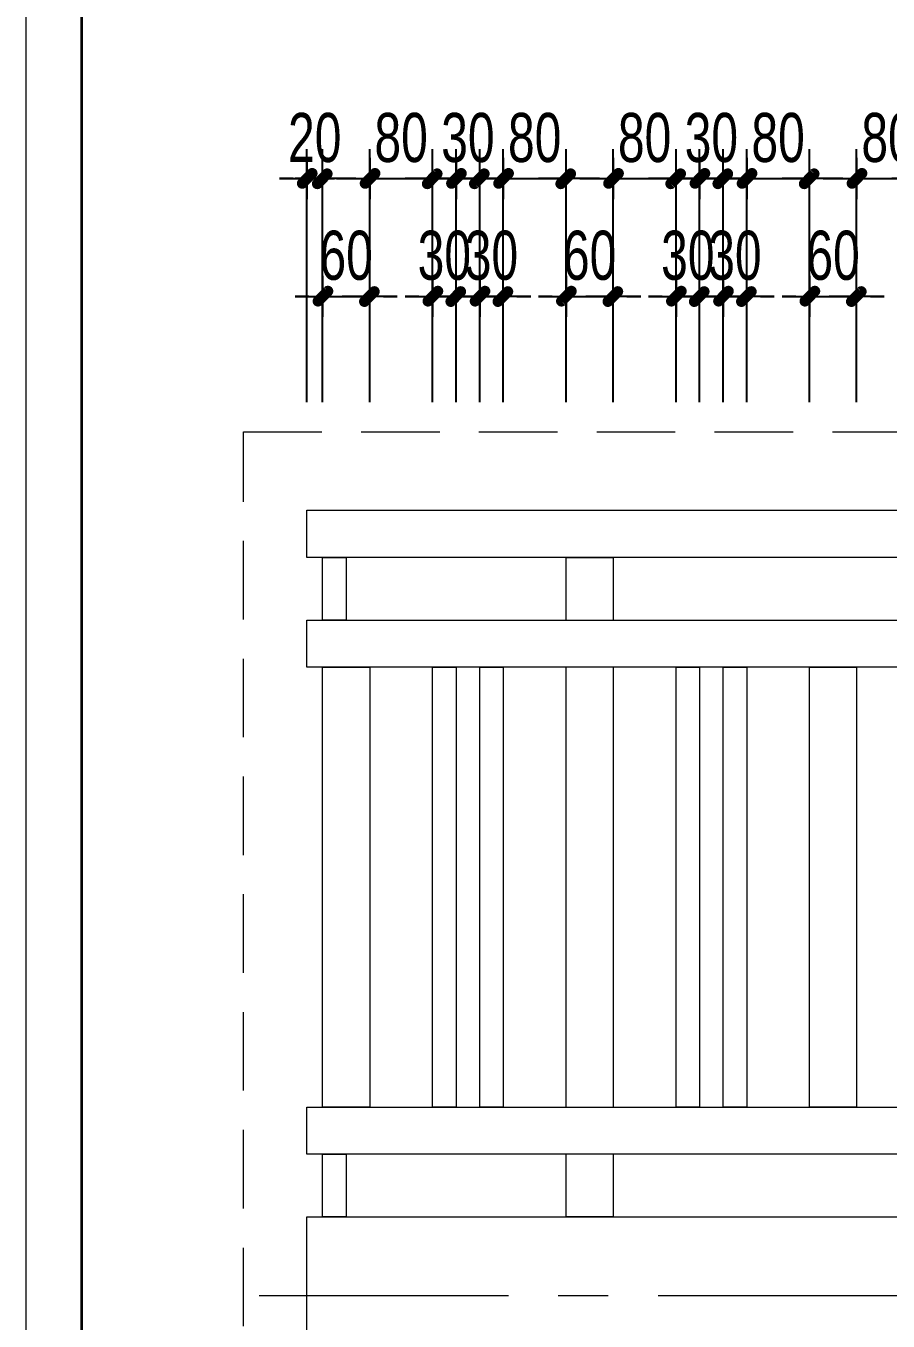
# Model space of a CAD drawing. Header units: inches. Extents: x 88947 to 296847, y 35049 to 161062.
# Drawn here: x 208454 to 209552, y 71516 to 73165 of the extents above; entities that cross this region are included whole.
import ezdxf
from ezdxf.xclip import XClip

# ---------------------------------------------------------------- set-up
doc = ezdxf.new("R2010")
doc.units = ezdxf.units.IN
doc.header["$MEASUREMENT"] = 0
doc.header["$XCLIPFRAME"] = 0
doc.header["$PDMODE"] = 1
for name, pattern in [('ACAD_ISO03W100', [30, 12, -18]), ('CENTER', [50.8, 31.75, -6.35, 6.35, -6.35]), ('DASHED', [0.75, 0.5, -0.25])]:
    doc.linetypes.add(name, pattern=pattern)
for name, color, linetype, lineweight in [('A-Dims', 145, 'Continuous', 25), ('A-Text', 30, 'Continuous', 9), ('A-Wall', 2, 'Continuous', 35), ('DIM', 7, 'Continuous', 25), ('HACTH', 8, 'Continuous', 5), ('KHUNG 2', 144, 'Continuous', 18), ('THAY', 3, 'Continuous', 18), ('TRUC', 252, 'ACAD_ISO03W100', 13)]:
    doc.layers.add(name, color=color, linetype=linetype, lineweight=lineweight)
doc.styles.add('VNI-HELVE-CONDENSE', font='VNARIAL.TTF', dxfattribs={"width": 0.7})
doc.dimstyles.new('TAS-50', dxfattribs={"dimscale": 25, "dimtxt": 2.5, "dimasz": 0.7, "dimexe": 1.5, "dimexo": 1.5, "dimgap": 0.8, "dimtad": 1, "dimdec": 0, "dimzin": 3, "dimdsep": 46, "dimtxsty": 'VNI-HELVE-CONDENSE', "dimblk": 'TICK', "dimcen": 2.5, "dimclrt": 71, "dimazin": 2, "dimtfac": 0.75, "dimtdec": 0, "dimtix": 1, "dimtmove": 2, "dimatfit": 2, "dimldrblk": 'TICK123', "dimfxl": 1.5, "dimtolj": 1, "dimtzin": 0, "dimarcsym": 0})

# ---------------------------------------------------------------- blocks, each defined once
blk = doc.blocks.new('khung ten')
at = {"layer": 'A-Wall', "ltscale": 0.7}
blk.add_lwpolyline([(267204.1, -219099.4), (305804.1, -219099.4), (305804.1, -190799.4), (267204.1, -190799.4)], close=True, dxfattribs=at)
at = {"layer": 'KHUNG 2', "ltscale": 0.7}
blk.add_lwpolyline([(267004.1, -219299.4), (306004.1, -219299.4), (306004.1, -190599.4), (267004.1, -190599.4)], close=True, dxfattribs=at)
blk = doc.blocks.new('TICK')
at = {"layer": 'A-Dims', "color": 1}
for p, q in [((0, 1.5), (0, -1.5)), ((-2, 0), (2, 0))]:
    blk.add_line(p, q, dxfattribs=at)
at = {"layer": 'A-Dims', "color": 1, "const_width": 0.788}
blk.add_lwpolyline([(-0.334, -0.349), (0.383, 0.378)], dxfattribs=at)
at = {"layer": 'A-Dims', "color": 1, "const_width": 0.394}
for points in [[(0.244, 0.517, -0.414214), (0.523, 0.517, -1)], [(0.523, 0.517, -0.414214), (0.523, 0.238, -1)], [(-0.473, -0.21, 0.414214), (-0.473, -0.488, 1)], [(-0.473, -0.488, 0.414214), (-0.195, -0.488, 1)]]:
    blk.add_lwpolyline(points, format="xyb", dxfattribs=at)
blk = doc.blocks.new('*D1368')
at = {"layer": 'Defpoints', "color": 0}
for p in [(208832.2, 72970.8), (208812.2, 72648.4), (208832.2, 72648.4)]:
    blk.add_point(p, dxfattribs=at)
at = {"layer": 'DIM', "color": 0, "lineweight": -2}
for p, q in [((208812.2, 72685.9), (208812.2, 73008.3)), ((208832.2, 72685.9), (208832.2, 73008.3)), ((208794.7, 72970.8), (208777.2, 72970.8)), ((208812.2, 72970.8), (208832.2, 72970.8)), ((208849.7, 72970.8), (208867.2, 72970.8))]:
    blk.add_line(p, q, dxfattribs=at)
at = {"layer": 'DIM', "color": 0, "lineweight": -2, "xscale": 17.5, "yscale": 17.5, "zscale": 17.5}
blk.add_blockref('TICK', (208812.2, 72970.8), dxfattribs=at)
at = {"layer": 'DIM', "color": 0, "lineweight": -2, "xscale": 17.5, "yscale": 17.5, "zscale": 17.5, "rotation": 180}
blk.add_blockref('TICK', (208832.2, 72970.8), dxfattribs=at)
at = {"layer": 'DIM', "color": 71, "insert": (208822.2, 73022.7), "char_height": 62.5, "attachment_point": 5, "style": 'VNI-HELVE-CONDENSE'}
blk.add_mtext('\\A1;20', dxfattribs=at)
blk = doc.blocks.new('TICK123')
at = {"layer": 'A-Dims', "color": 1}
blk.add_lwpolyline([(0.046, 0, 0, 0.84, 0), (-2.111, 0, 8.4, 8.4, 0)], format="xyseb", dxfattribs=at)
blk = doc.blocks.new('*D1369')
at = {"layer": 'Defpoints', "color": 0}
for p in [(208892.2, 72820.8), (208832.2, 72648.4), (208892.2, 72648.4)]:
    blk.add_point(p, dxfattribs=at)
at = {"layer": 'DIM', "color": 0, "lineweight": -2}
for p, q in [((208832.2, 72685.9), (208832.2, 72858.3)), ((208892.2, 72685.9), (208892.2, 72858.3)), ((208814.7, 72820.8), (208797.2, 72820.8)), ((208832.2, 72820.8), (208892.2, 72820.8)), ((208909.7, 72820.8), (208927.2, 72820.8))]:
    blk.add_line(p, q, dxfattribs=at)
at = {"layer": 'DIM', "color": 0, "lineweight": -2, "xscale": 17.5, "yscale": 17.5, "zscale": 17.5}
blk.add_blockref('TICK', (208832.2, 72820.8), dxfattribs=at)
at = {"layer": 'DIM', "color": 0, "lineweight": -2, "xscale": 17.5, "yscale": 17.5, "zscale": 17.5, "rotation": 180}
blk.add_blockref('TICK', (208892.2, 72820.8), dxfattribs=at)
at = {"layer": 'DIM', "color": 71, "insert": (208862.2, 72872.7), "char_height": 62.5, "attachment_point": 5, "style": 'VNI-HELVE-CONDENSE'}
blk.add_mtext('\\A1;60', dxfattribs=at)
blk = doc.blocks.new('*D1370')
at = {"layer": 'Defpoints', "color": 0}
for p in [(208972.2, 72970.8), (208892.2, 72648.4), (208972.2, 72648.4)]:
    blk.add_point(p, dxfattribs=at)
at = {"layer": 'DIM', "color": 0, "lineweight": -2}
for p, q in [((208892.2, 72685.9), (208892.2, 73008.3)), ((208972.2, 72685.9), (208972.2, 73008.3)), ((208874.7, 72970.8), (208857.2, 72970.8)), ((208892.2, 72970.8), (208972.2, 72970.8)), ((208989.7, 72970.8), (209007.2, 72970.8))]:
    blk.add_line(p, q, dxfattribs=at)
at = {"layer": 'DIM', "color": 0, "lineweight": -2, "xscale": 17.5, "yscale": 17.5, "zscale": 17.5}
blk.add_blockref('TICK', (208892.2, 72970.8), dxfattribs=at)
at = {"layer": 'DIM', "color": 0, "lineweight": -2, "xscale": 17.5, "yscale": 17.5, "zscale": 17.5, "rotation": 180}
blk.add_blockref('TICK', (208972.2, 72970.8), dxfattribs=at)
at = {"layer": 'DIM', "color": 71, "insert": (208932.2, 73022.7), "char_height": 62.5, "attachment_point": 5, "style": 'VNI-HELVE-CONDENSE'}
blk.add_mtext('\\A1;80', dxfattribs=at)
blk = doc.blocks.new('*D1371')
at = {"layer": 'Defpoints', "color": 0}
for p in [(209002.2, 72820.8), (208972.2, 72648.4), (209002.2, 72648.4)]:
    blk.add_point(p, dxfattribs=at)
at = {"layer": 'DIM', "color": 0, "lineweight": -2}
for p, q in [((208972.2, 72685.9), (208972.2, 72858.3)), ((209002.2, 72685.9), (209002.2, 72858.3)), ((208954.7, 72820.8), (208937.2, 72820.8)), ((208972.2, 72820.8), (209002.2, 72820.8)), ((209019.7, 72820.8), (209037.2, 72820.8))]:
    blk.add_line(p, q, dxfattribs=at)
at = {"layer": 'DIM', "color": 0, "lineweight": -2, "xscale": 17.5, "yscale": 17.5, "zscale": 17.5}
blk.add_blockref('TICK', (208972.2, 72820.8), dxfattribs=at)
at = {"layer": 'DIM', "color": 0, "lineweight": -2, "xscale": 17.5, "yscale": 17.5, "zscale": 17.5, "rotation": 180}
blk.add_blockref('TICK', (209002.2, 72820.8), dxfattribs=at)
at = {"layer": 'DIM', "color": 71, "insert": (208987.2, 72872.7), "char_height": 62.5, "attachment_point": 5, "style": 'VNI-HELVE-CONDENSE'}
blk.add_mtext('\\A1;30', dxfattribs=at)
blk = doc.blocks.new('*D1372')
at = {"layer": 'Defpoints', "color": 0}
for p in [(209032.2, 72970.8), (209002.2, 72648.4), (209032.2, 72648.4)]:
    blk.add_point(p, dxfattribs=at)
at = {"layer": 'DIM', "color": 0, "lineweight": -2}
for p, q in [((209002.2, 72685.9), (209002.2, 73008.3)), ((209032.2, 72685.9), (209032.2, 73008.3)), ((208984.7, 72970.8), (208967.2, 72970.8)), ((209002.2, 72970.8), (209032.2, 72970.8)), ((209049.7, 72970.8), (209067.2, 72970.8))]:
    blk.add_line(p, q, dxfattribs=at)
at = {"layer": 'DIM', "color": 0, "lineweight": -2, "xscale": 17.5, "yscale": 17.5, "zscale": 17.5}
blk.add_blockref('TICK', (209002.2, 72970.8), dxfattribs=at)
at = {"layer": 'DIM', "color": 0, "lineweight": -2, "xscale": 17.5, "yscale": 17.5, "zscale": 17.5, "rotation": 180}
blk.add_blockref('TICK', (209032.2, 72970.8), dxfattribs=at)
at = {"layer": 'DIM', "color": 71, "insert": (209017.2, 73022.7), "char_height": 62.5, "attachment_point": 5, "style": 'VNI-HELVE-CONDENSE'}
blk.add_mtext('\\A1;30', dxfattribs=at)
blk = doc.blocks.new('*D1373')
at = {"layer": 'Defpoints', "color": 0}
for p in [(209062.2, 72820.8), (209032.2, 72648.4), (209062.2, 72648.4)]:
    blk.add_point(p, dxfattribs=at)
at = {"layer": 'DIM', "color": 0, "lineweight": -2}
for p, q in [((209032.2, 72685.9), (209032.2, 72858.3)), ((209062.2, 72685.9), (209062.2, 72858.3)), ((209014.7, 72820.8), (208997.2, 72820.8)), ((209032.2, 72820.8), (209062.2, 72820.8)), ((209079.7, 72820.8), (209097.2, 72820.8))]:
    blk.add_line(p, q, dxfattribs=at)
at = {"layer": 'DIM', "color": 0, "lineweight": -2, "xscale": 17.5, "yscale": 17.5, "zscale": 17.5}
blk.add_blockref('TICK', (209032.2, 72820.8), dxfattribs=at)
at = {"layer": 'DIM', "color": 0, "lineweight": -2, "xscale": 17.5, "yscale": 17.5, "zscale": 17.5, "rotation": 180}
blk.add_blockref('TICK', (209062.2, 72820.8), dxfattribs=at)
at = {"layer": 'DIM', "color": 71, "insert": (209047.2, 72872.7), "char_height": 62.5, "attachment_point": 5, "style": 'VNI-HELVE-CONDENSE'}
blk.add_mtext('\\A1;30', dxfattribs=at)
blk = doc.blocks.new('*D1374')
at = {"layer": 'Defpoints', "color": 0}
for p in [(209142.2, 72970.8), (209062.2, 72648.4), (209142.2, 72648.4)]:
    blk.add_point(p, dxfattribs=at)
at = {"layer": 'DIM', "color": 0, "lineweight": -2}
for p, q in [((209062.2, 72685.9), (209062.2, 73008.3)), ((209142.2, 72685.9), (209142.2, 73008.3)), ((209044.7, 72970.8), (209027.2, 72970.8)), ((209062.2, 72970.8), (209142.2, 72970.8)), ((209159.7, 72970.8), (209177.2, 72970.8))]:
    blk.add_line(p, q, dxfattribs=at)
at = {"layer": 'DIM', "color": 0, "lineweight": -2, "xscale": 17.5, "yscale": 17.5, "zscale": 17.5}
blk.add_blockref('TICK', (209062.2, 72970.8), dxfattribs=at)
at = {"layer": 'DIM', "color": 0, "lineweight": -2, "xscale": 17.5, "yscale": 17.5, "zscale": 17.5, "rotation": 180}
blk.add_blockref('TICK', (209142.2, 72970.8), dxfattribs=at)
at = {"layer": 'DIM', "color": 71, "insert": (209102.2, 73022.7), "char_height": 62.5, "attachment_point": 5, "style": 'VNI-HELVE-CONDENSE'}
blk.add_mtext('\\A1;80', dxfattribs=at)
blk = doc.blocks.new('*D1375')
at = {"layer": 'Defpoints', "color": 0}
for p in [(209312.2, 72820.8), (209282.2, 72648.4), (209312.2, 72648.4)]:
    blk.add_point(p, dxfattribs=at)
at = {"layer": 'DIM', "color": 0, "lineweight": -2}
for p, q in [((209282.2, 72685.9), (209282.2, 72858.3)), ((209312.2, 72685.9), (209312.2, 72858.3)), ((209264.7, 72820.8), (209247.2, 72820.8)), ((209282.2, 72820.8), (209312.2, 72820.8)), ((209329.7, 72820.8), (209347.2, 72820.8))]:
    blk.add_line(p, q, dxfattribs=at)
at = {"layer": 'DIM', "color": 0, "lineweight": -2, "xscale": 17.5, "yscale": 17.5, "zscale": 17.5}
blk.add_blockref('TICK', (209282.2, 72820.8), dxfattribs=at)
at = {"layer": 'DIM', "color": 0, "lineweight": -2, "xscale": 17.5, "yscale": 17.5, "zscale": 17.5, "rotation": 180}
blk.add_blockref('TICK', (209312.2, 72820.8), dxfattribs=at)
at = {"layer": 'DIM', "color": 71, "insert": (209297.2, 72872.7), "char_height": 62.5, "attachment_point": 5, "style": 'VNI-HELVE-CONDENSE'}
blk.add_mtext('\\A1;30', dxfattribs=at)
blk = doc.blocks.new('*D1376')
at = {"layer": 'Defpoints', "color": 0}
for p in [(209372.2, 72820.8), (209342.2, 72648.4), (209372.2, 72648.4)]:
    blk.add_point(p, dxfattribs=at)
at = {"layer": 'DIM', "color": 0, "lineweight": -2}
for p, q in [((209342.2, 72685.9), (209342.2, 72858.3)), ((209372.2, 72685.9), (209372.2, 72858.3)), ((209324.7, 72820.8), (209307.2, 72820.8)), ((209342.2, 72820.8), (209372.2, 72820.8)), ((209389.7, 72820.8), (209407.2, 72820.8))]:
    blk.add_line(p, q, dxfattribs=at)
at = {"layer": 'DIM', "color": 0, "lineweight": -2, "xscale": 17.5, "yscale": 17.5, "zscale": 17.5}
blk.add_blockref('TICK', (209342.2, 72820.8), dxfattribs=at)
at = {"layer": 'DIM', "color": 0, "lineweight": -2, "xscale": 17.5, "yscale": 17.5, "zscale": 17.5, "rotation": 180}
blk.add_blockref('TICK', (209372.2, 72820.8), dxfattribs=at)
at = {"layer": 'DIM', "color": 71, "insert": (209357.2, 72872.7), "char_height": 62.5, "attachment_point": 5, "style": 'VNI-HELVE-CONDENSE'}
blk.add_mtext('\\A1;30', dxfattribs=at)
blk = doc.blocks.new('*D1377')
at = {"layer": 'Defpoints', "color": 0}
for p in [(209452.2, 72970.8), (209372.2, 72648.4), (209452.2, 72648.4)]:
    blk.add_point(p, dxfattribs=at)
at = {"layer": 'DIM', "color": 0, "lineweight": -2}
for p, q in [((209372.2, 72685.9), (209372.2, 73008.3)), ((209452.2, 72685.9), (209452.2, 73008.3)), ((209354.7, 72970.8), (209337.2, 72970.8)), ((209372.2, 72970.8), (209452.2, 72970.8)), ((209469.7, 72970.8), (209487.2, 72970.8))]:
    blk.add_line(p, q, dxfattribs=at)
at = {"layer": 'DIM', "color": 0, "lineweight": -2, "xscale": 17.5, "yscale": 17.5, "zscale": 17.5}
blk.add_blockref('TICK', (209372.2, 72970.8), dxfattribs=at)
at = {"layer": 'DIM', "color": 0, "lineweight": -2, "xscale": 17.5, "yscale": 17.5, "zscale": 17.5, "rotation": 180}
blk.add_blockref('TICK', (209452.2, 72970.8), dxfattribs=at)
at = {"layer": 'DIM', "color": 71, "insert": (209412.2, 73022.7), "char_height": 62.5, "attachment_point": 5, "style": 'VNI-HELVE-CONDENSE'}
blk.add_mtext('\\A1;80', dxfattribs=at)
blk = doc.blocks.new('*D1402')
at = {"layer": 'Defpoints', "color": 0}
for p in [(209202.2, 72820.8), (209142.2, 72648.4), (209202.2, 72648.4)]:
    blk.add_point(p, dxfattribs=at)
at = {"layer": 'DIM', "color": 0, "lineweight": -2}
for p, q in [((209142.2, 72685.9), (209142.2, 72858.3)), ((209202.2, 72685.9), (209202.2, 72858.3)), ((209124.7, 72820.8), (209107.2, 72820.8)), ((209142.2, 72820.8), (209202.2, 72820.8)), ((209219.7, 72820.8), (209237.2, 72820.8))]:
    blk.add_line(p, q, dxfattribs=at)
at = {"layer": 'DIM', "color": 0, "lineweight": -2, "xscale": 17.5, "yscale": 17.5, "zscale": 17.5}
blk.add_blockref('TICK', (209142.2, 72820.8), dxfattribs=at)
at = {"layer": 'DIM', "color": 0, "lineweight": -2, "xscale": 17.5, "yscale": 17.5, "zscale": 17.5, "rotation": 180}
blk.add_blockref('TICK', (209202.2, 72820.8), dxfattribs=at)
at = {"layer": 'DIM', "color": 71, "insert": (209172.2, 72872.7), "char_height": 62.5, "attachment_point": 5, "style": 'VNI-HELVE-CONDENSE'}
blk.add_mtext('\\A1;60', dxfattribs=at)
blk = doc.blocks.new('*D1403')
at = {"layer": 'Defpoints', "color": 0}
for p in [(209342.2, 72970.8), (209312.2, 72648.4), (209342.2, 72648.4)]:
    blk.add_point(p, dxfattribs=at)
at = {"layer": 'DIM', "color": 0, "lineweight": -2}
for p, q in [((209312.2, 72685.9), (209312.2, 73008.3)), ((209342.2, 72685.9), (209342.2, 73008.3)), ((209294.7, 72970.8), (209277.2, 72970.8)), ((209312.2, 72970.8), (209342.2, 72970.8)), ((209359.7, 72970.8), (209377.2, 72970.8))]:
    blk.add_line(p, q, dxfattribs=at)
at = {"layer": 'DIM', "color": 0, "lineweight": -2, "xscale": 17.5, "yscale": 17.5, "zscale": 17.5}
blk.add_blockref('TICK', (209312.2, 72970.8), dxfattribs=at)
at = {"layer": 'DIM', "color": 0, "lineweight": -2, "xscale": 17.5, "yscale": 17.5, "zscale": 17.5, "rotation": 180}
blk.add_blockref('TICK', (209342.2, 72970.8), dxfattribs=at)
at = {"layer": 'DIM', "color": 71, "insert": (209327.2, 73022.7), "char_height": 62.5, "attachment_point": 5, "style": 'VNI-HELVE-CONDENSE'}
blk.add_mtext('\\A1;30', dxfattribs=at)
blk = doc.blocks.new('*D1404')
at = {"layer": 'Defpoints', "color": 0}
for p in [(209282.2, 72970.8), (209202.2, 72648.4), (209282.2, 72648.4)]:
    blk.add_point(p, dxfattribs=at)
at = {"layer": 'DIM', "color": 0, "lineweight": -2}
for p, q in [((209202.2, 72685.9), (209202.2, 73008.3)), ((209282.2, 72685.9), (209282.2, 73008.3)), ((209184.7, 72970.8), (209167.2, 72970.8)), ((209202.2, 72970.8), (209282.2, 72970.8)), ((209299.7, 72970.8), (209317.2, 72970.8))]:
    blk.add_line(p, q, dxfattribs=at)
at = {"layer": 'DIM', "color": 0, "lineweight": -2, "xscale": 17.5, "yscale": 17.5, "zscale": 17.5}
blk.add_blockref('TICK', (209202.2, 72970.8), dxfattribs=at)
at = {"layer": 'DIM', "color": 0, "lineweight": -2, "xscale": 17.5, "yscale": 17.5, "zscale": 17.5, "rotation": 180}
blk.add_blockref('TICK', (209282.2, 72970.8), dxfattribs=at)
at = {"layer": 'DIM', "color": 71, "insert": (209242.2, 73022.7), "char_height": 62.5, "attachment_point": 5, "style": 'VNI-HELVE-CONDENSE'}
blk.add_mtext('\\A1;80', dxfattribs=at)
blk = doc.blocks.new('*D1405')
at = {"layer": 'Defpoints', "color": 0}
for p in [(209512.2, 72820.8), (209452.2, 72648.4), (209512.2, 72648.4)]:
    blk.add_point(p, dxfattribs=at)
at = {"layer": 'DIM', "color": 0, "lineweight": -2}
for p, q in [((209452.2, 72685.9), (209452.2, 72858.3)), ((209512.2, 72685.9), (209512.2, 72858.3)), ((209434.7, 72820.8), (209417.2, 72820.8)), ((209452.2, 72820.8), (209512.2, 72820.8)), ((209529.7, 72820.8), (209547.2, 72820.8))]:
    blk.add_line(p, q, dxfattribs=at)
at = {"layer": 'DIM', "color": 0, "lineweight": -2, "xscale": 17.5, "yscale": 17.5, "zscale": 17.5}
blk.add_blockref('TICK', (209452.2, 72820.8), dxfattribs=at)
at = {"layer": 'DIM', "color": 0, "lineweight": -2, "xscale": 17.5, "yscale": 17.5, "zscale": 17.5, "rotation": 180}
blk.add_blockref('TICK', (209512.2, 72820.8), dxfattribs=at)
at = {"layer": 'DIM', "color": 71, "insert": (209482.2, 72872.7), "char_height": 62.5, "attachment_point": 5, "style": 'VNI-HELVE-CONDENSE'}
blk.add_mtext('\\A1;60', dxfattribs=at)
blk = doc.blocks.new('*D1407')
at = {"layer": 'Defpoints', "color": 0}
for p in [(209592.2, 72970.8), (209512.2, 72648.4), (209592.2, 72648.4)]:
    blk.add_point(p, dxfattribs=at)
at = {"layer": 'DIM', "color": 0, "lineweight": -2}
for p, q in [((209512.2, 72685.9), (209512.2, 73008.3)), ((209592.2, 72685.9), (209592.2, 73008.3)), ((209494.7, 72970.8), (209477.2, 72970.8)), ((209512.2, 72970.8), (209592.2, 72970.8)), ((209609.7, 72970.8), (209627.2, 72970.8))]:
    blk.add_line(p, q, dxfattribs=at)
at = {"layer": 'DIM', "color": 0, "lineweight": -2, "xscale": 17.5, "yscale": 17.5, "zscale": 17.5}
blk.add_blockref('TICK', (209512.2, 72970.8), dxfattribs=at)
at = {"layer": 'DIM', "color": 0, "lineweight": -2, "xscale": 17.5, "yscale": 17.5, "zscale": 17.5, "rotation": 180}
blk.add_blockref('TICK', (209592.2, 72970.8), dxfattribs=at)
at = {"layer": 'DIM', "color": 71, "insert": (209552.2, 73022.7), "char_height": 62.5, "attachment_point": 5, "style": 'VNI-HELVE-CONDENSE'}
blk.add_mtext('\\A1;80', dxfattribs=at)
blk = doc.blocks.new('A$C57A01009')
for points in [[(1600, 840), (-1600, 840), (-1600, 900), (1600, 900), (1600, 840), (1600, 840)], [(-1270, 760), (-1270, 840), (-1210, 840), (-1210, 760)], [(1600, 700), (-1600, 700), (-1600, 760), (1600, 760), (1600, 700), (1600, 700)], [(-1270, 140), (-1270, 700)], [(-1210, 700), (-1210, 140)], [(1600, 80), (-1600, 80), (-1600, 140), (1600, 140), (1600, 80), (1600, 80)], [(-1210, 80), (-1210, 0), (-1270, 0), (-1270, 80)]]:
    blk.add_lwpolyline(points)
for points in [[(-1580, 840), (-1550, 840), (-1550, 760), (-1580, 760)], [(-1580, 700), (-1520, 700), (-1520, 140), (-1580, 140)], [(-1440, 700), (-1410, 700), (-1410, 140), (-1440, 140)], [(-1380, 700), (-1350, 700), (-1350, 140), (-1380, 140)], [(-1130, 700), (-1100, 700), (-1100, 140), (-1130, 140)], [(-1070, 700), (-1040, 700), (-1040, 140), (-1070, 140)], [(-960, 700), (-900, 700), (-900, 140), (-960, 140)], [(-1580, 80), (-1550, 80), (-1550, 0), (-1580, 0)]]:
    blk.add_lwpolyline(points, close=True)
blk = doc.blocks.new('A$C0A225BE5')
at = {"layer": 'THAY'}
blk.add_lwpolyline([(0, -3400), (0, 0), (3200, 0)], dxfattribs=at)
blk.add_blockref('A$C57A01009', (1600, 0), dxfattribs=at)

msp = doc.modelspace()

# ---------------------------------------------------------------- linework, layer by layer
at = {"layer": 'KHUNG 2', "linetype": 'DASHED', "ltscale": 200}
msp.add_lwpolyline([(208731.3, 72648.4), (212072.7, 72648.4), (212072.7, 70459.3), (208731.3, 70459.3)], close=True, dxfattribs=at)
at = {"layer": 'THAY'}
for points in [[(212012.2, 72488.4), (208812.2, 72488.4), (208812.2, 72548.4), (212012.2, 72548.4), (212012.2, 72488.4), (212012.2, 72488.4)], [(209142.2, 72408.4), (209142.2, 72488.4), (209202.2, 72488.4), (209202.2, 72408.4)], [(212012.2, 72348.4), (208812.2, 72348.4), (208812.2, 72408.4), (212012.2, 72408.4), (212012.2, 72348.4), (212012.2, 72348.4)], [(209142.2, 71788.4), (209142.2, 72348.4)], [(209202.2, 72348.4), (209202.2, 71788.4)], [(212012.2, 71728.4), (208812.2, 71728.4), (208812.2, 71788.4), (212012.2, 71788.4), (212012.2, 71728.4), (212012.2, 71728.4)], [(209202.2, 71728.4), (209202.2, 71648.4), (209142.2, 71648.4), (209142.2, 71728.4)], [(208812.2, 70459.3), (208812.2, 71648.4), (212012.2, 71648.4), (212012.2, 70459.3)]]:
    msp.add_lwpolyline(points, dxfattribs=at)
for points in [[(208832.2, 72488.4), (208862.2, 72488.4), (208862.2, 72408.4), (208832.2, 72408.4)], [(208832.2, 72348.4), (208892.2, 72348.4), (208892.2, 71788.4), (208832.2, 71788.4)], [(208972.2, 72348.4), (209002.2, 72348.4), (209002.2, 71788.4), (208972.2, 71788.4)], [(209032.2, 72348.4), (209062.2, 72348.4), (209062.2, 71788.4), (209032.2, 71788.4)], [(209282.2, 72348.4), (209312.2, 72348.4), (209312.2, 71788.4), (209282.2, 71788.4)], [(209342.2, 72348.4), (209372.2, 72348.4), (209372.2, 71788.4), (209342.2, 71788.4)], [(209452.2, 72348.4), (209512.2, 72348.4), (209512.2, 71788.4), (209452.2, 71788.4)], [(208832.2, 71728.4), (208862.2, 71728.4), (208862.2, 71648.4), (208832.2, 71648.4)]]:
    msp.add_lwpolyline(points, close=True, dxfattribs=at)
at = {"layer": 'TRUC', "linetype": 'CENTER', "ltscale": 10}
msp.add_lwpolyline([(208751.3, 71548.4), (212092.7, 71548.4)], dxfattribs=at)

# ---------------------------------------------------------------- block references
at = {"layer": 'A-Text', "xscale": 0.3535714285681024, "yscale": 0.3535714286845177, "zscale": 0.3535714286832132}
msp.add_blockref('khung ten', (114049.4, 144353.1), dxfattribs=at)
at = {"layer": 'HACTH'}
ref = msp.add_blockref('A$C0A225BE5', (208812.2, 71648.4), dxfattribs=at)
XClip(ref).set_block_clipping_path([(-80.899364697, -1189.1169008851), (3260.4559709823, 1000)])

# ---------------------------------------------------------------- dimensions: what is measured, and where the dimension line sits
at = {"layer": 'DIM'}
for base, p1, p2, picture, middle in [((208832.2, 72970.8), (208812.2, 72648.4), (208832.2, 72648.4), '*D1368', (208822.2, 73022.7)), ((208972.2, 72970.8), (208892.2, 72648.4), (208972.2, 72648.4), '*D1370', (208932.2, 73022.7)), ((209032.2, 72970.8), (209002.2, 72648.4), (209032.2, 72648.4), '*D1372', (209017.2, 73022.7)), ((209142.2, 72970.8), (209062.2, 72648.4), (209142.2, 72648.4), '*D1374', (209102.2, 73022.7)), ((209282.2, 72970.8), (209202.2, 72648.4), (209282.2, 72648.4), '*D1404', (209242.2, 73022.7)), ((209342.2, 72970.8), (209312.2, 72648.4), (209342.2, 72648.4), '*D1403', (209327.2, 73022.7)), ((209452.2, 72970.8), (209372.2, 72648.4), (209452.2, 72648.4), '*D1377', (209412.2, 73022.7)), ((209592.2, 72970.8), (209512.2, 72648.4), (209592.2, 72648.4), '*D1407', (209552.2, 73022.7)), ((208892.2, 72820.8), (208832.2, 72648.4), (208892.2, 72648.4), '*D1369', (208862.2, 72872.7)), ((209002.2, 72820.8), (208972.2, 72648.4), (209002.2, 72648.4), '*D1371', (208987.2, 72872.7)), ((209062.2, 72820.8), (209032.2, 72648.4), (209062.2, 72648.4), '*D1373', (209047.2, 72872.7)), ((209202.2, 72820.8), (209142.2, 72648.4), (209202.2, 72648.4), '*D1402', (209172.2, 72872.7)), ((209312.2, 72820.8), (209282.2, 72648.4), (209312.2, 72648.4), '*D1375', (209297.2, 72872.7)), ((209372.2, 72820.8), (209342.2, 72648.4), (209372.2, 72648.4), '*D1376', (209357.2, 72872.7)), ((209512.2, 72820.8), (209452.2, 72648.4), (209512.2, 72648.4), '*D1405', (209482.2, 72872.7))]:
    dim = msp.add_linear_dim(base=base, p1=p1, p2=p2, dimstyle='TAS-50', dxfattribs=at)
    dim.commit()
    dim.dimension.update_dxf_attribs({"geometry": picture, "text_midpoint": middle})

doc.saveas('drawing.dxf')
